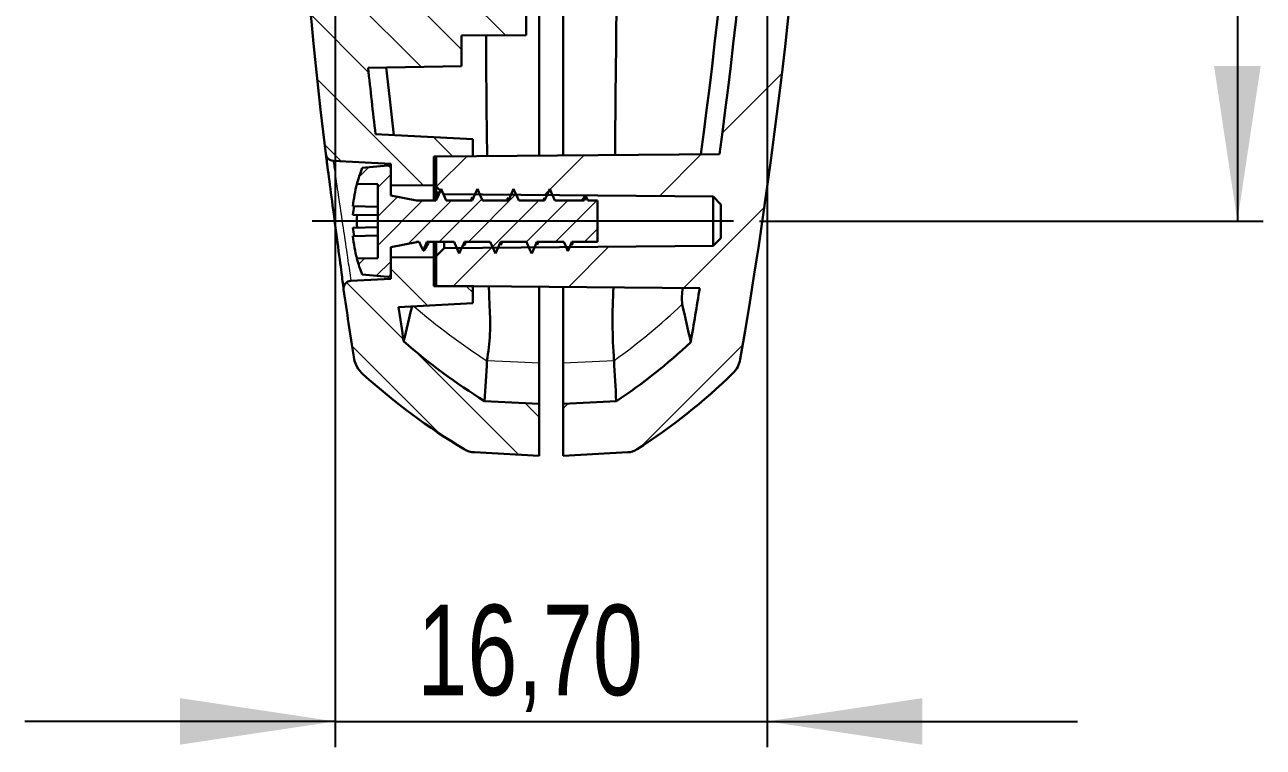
# Model space of a CAD drawing. Header units: millimetres. Extents: x 0 to 1188, y 0 to 841.
# Drawn here: x 199.84 to 247.72, y 611.65 to 639.6 of the extents above; entities that cross this region are included whole.
import ezdxf

# ---------------------------------------------------------------- set-up
doc = ezdxf.new("R2010")
doc.units = ezdxf.units.MM
doc.linetypes.add('SLD-Durchgehend', pattern=[0])
doc.styles.add('SLDTEXTSTYLE3', font='ARIALN.TTF', dxfattribs={"width": 0.87})
doc.dimstyles.new('SLDDIMSTYLE2', dxfattribs={"dimtxt": 3.5, "dimasz": 6, "dimexe": 0, "dimexo": 0.0625, "dimgap": 0.875, "dimtad": 1, "dimrnd": 1e-09, "dimzin": 12, "dimdsep": 46, "dimtxsty": 'SLDTEXTSTYLE3', "dimsah": 1, "dimcen": 0.09, "dimadec": 0, "dimazin": 3, "dimtfac": 1, "dimtofl": 0, "dimtmove": 0, "dimatfit": 3, "dimfxl": 0, "dimfrac": 2, "dimtolj": 1, "dimtzin": 12, "dimarcsym": 0})
doc.dimstyles.new('SLDDIMSTYLE3', dxfattribs={"dimtxt": 3.5, "dimasz": 6, "dimexe": 0, "dimexo": 0.0625, "dimgap": 0.875, "dimtad": 1, "dimrnd": 1e-09, "dimzin": 12, "dimdsep": 46, "dimtxsty": 'SLDTEXTSTYLE3', "dimsah": 1, "dimcen": 0.09, "dimadec": 0, "dimazin": 3, "dimtfac": 1, "dimtmove": 0, "dimatfit": 0, "dimfxl": 0, "dimfrac": 2, "dimtolj": 1, "dimtzin": 12, "dimarcsym": 0})

# ---------------------------------------------------------------- blocks, each defined once
blk = doc.blocks.new('_D_19')
for p, q in [((218.206, 661.999), (247.715, 661.999)), ((246.715, 661.999), (246.715, 631.999)), ((228.24, 631.999), (247.715, 631.999))]:
    blk.add_line(p, q)
for points in [[(246.715, 661.999), (245.815, 655.999), (247.615, 655.999)], [(246.715, 631.999), (247.615, 637.999), (245.815, 637.999)]]:
    blk.add_solid(points)
at = {"insert": (242.204, 644.893), "char_height": 3.5, "attachment_point": 1, "rotation": 90, "style": 'SLDTEXTSTYLE3'}
blk.add_mtext('30', dxfattribs=at)
blk = doc.blocks.new('_D_20')
for p, q in [((211.836, 660.999), (211.836, 611.653)), ((228.536, 660.999), (228.536, 611.653)), ((211.836, 612.653), (199.836, 612.653)), ((211.836, 612.653), (228.536, 612.653)), ((228.536, 612.653), (240.536, 612.653))]:
    blk.add_line(p, q)
for points in [[(211.836, 612.653), (205.836, 613.553), (205.836, 611.753)], [(228.536, 612.653), (234.536, 611.753), (234.536, 613.553)]]:
    blk.add_solid(points)
at = {"insert": (215.005, 617.165), "char_height": 3.5, "attachment_point": 1, "rotation": 360, "style": 'SLDTEXTSTYLE3'}
blk.add_mtext('16,70', dxfattribs=at)

msp = doc.modelspace()

# ---------------------------------------------------------------- hatches: boundary and pattern name
at = {"linetype": 'SLD-Durchgehend', "lineweight": 0}
h = msp.add_hatch(dxfattribs=at)
h.set_pattern_fill('ANSI31', style=0)
edge = h.paths.add_edge_path(flags=0)
edge.add_line((215.746, 630.649), (215.746, 629.499))
edge.add_line((215.746, 629.499), (225.929, 629.41))
edge.add_arc((23.536, 661.999), 205, 350.26284, 350.85288, ccw=False)
edge.add_spline(control_points=[(225.583, 627.328), (225.14, 626.908), (224.679, 626.507), (224.201, 626.127), (223.719, 625.743), (223.22, 625.381), (222.706, 625.041)], knot_values=[0.000026, 0.000026, 0.000026, 0.000026, 0.001856, 0.001856, 0.001856, 0.003705, 0.003705, 0.003705, 0.003705], weights=[1, 1, 1, 1, 1, 1, 1], degree=3, periodic=0)
edge.add_line((222.706, 625.041), (220.646, 624.933))
edge.add_line((220.646, 624.933), (220.646, 622.93))
edge.add_line((220.646, 622.93), (223.145, 623.061))
edge.add_spline(control_points=[(223.145, 623.061), (223.229, 623.066), (223.313, 623.085), (223.39, 623.116), (223.432, 623.133), (223.472, 623.154), (223.509, 623.178)], knot_values=[0, 0, 0, 0, 0.000252, 0.000252, 0.000252, 0.000384, 0.000384, 0.000384, 0.000384], weights=[1, 1, 1, 1, 1, 1, 1], degree=3, periodic=0)
edge.add_spline(control_points=[(223.509, 623.178), (224.265, 623.661), (224.994, 624.189), (225.688, 624.757), (226.216, 625.188), (226.725, 625.643), (227.212, 626.12)], knot_values=[0.000029, 0.000029, 0.000029, 0.000029, 0.002719, 0.002719, 0.002719, 0.004762, 0.004762, 0.004762, 0.004762], weights=[1, 1, 1, 1, 1, 1, 1], degree=3, periodic=0)
edge.add_spline(control_points=[(227.212, 626.12), (227.292, 626.198), (227.359, 626.291), (227.409, 626.392), (227.451, 626.477), (227.481, 626.57), (227.498, 626.664)], knot_values=[0, 0, 0, 0, 0.000336, 0.000336, 0.000336, 0.000621, 0.000621, 0.000621, 0.000621], weights=[1, 1, 1, 1, 1, 1, 1], degree=3, periodic=0)
edge.add_arc((23.536, 661.999), 207, 350.1715, 369.8285)
edge.add_spline(control_points=[(227.498, 697.334), (227.479, 697.444), (227.44, 697.552), (227.386, 697.65), (227.339, 697.734), (227.28, 697.811), (227.212, 697.878)], knot_values=[0, 0, 0, 0, 0.000336, 0.000336, 0.000336, 0.000621, 0.000621, 0.000621, 0.000621], weights=[1, 1, 1, 1, 1, 1, 1], degree=3, periodic=0)
edge.add_spline(control_points=[(227.212, 697.878), (226.571, 698.505), (225.892, 699.095), (225.183, 699.643), (224.643, 700.059), (224.084, 700.452), (223.509, 700.82)], knot_values=[0.000031, 0.000031, 0.000031, 0.000031, 0.00272, 0.00272, 0.00272, 0.004764, 0.004764, 0.004764, 0.004764], weights=[1, 1, 1, 1, 1, 1, 1], degree=3, periodic=0)
edge.add_spline(control_points=[(223.509, 700.82), (223.434, 700.868), (223.348, 700.903), (223.261, 700.921), (223.223, 700.929), (223.184, 700.934), (223.145, 700.936)], knot_values=[0, 0, 0, 0, 0.000269, 0.000269, 0.000269, 0.000384, 0.000384, 0.000384, 0.000384], weights=[1, 1, 1, 1, 1, 1, 1], degree=3, periodic=0)
edge.add_line((223.145, 700.936), (220.646, 701.067))
edge.add_line((220.646, 701.067), (220.646, 699.065))
edge.add_line((220.646, 699.065), (222.706, 698.957))
edge.add_spline(control_points=[(222.706, 698.957), (223.216, 698.62), (223.711, 698.26), (224.19, 697.88), (224.671, 697.498), (225.137, 697.093), (225.583, 696.67)], knot_values=[0.000022, 0.000022, 0.000022, 0.000022, 0.001856, 0.001856, 0.001856, 0.003701, 0.003701, 0.003701, 0.003701], weights=[1, 1, 1, 1, 1, 1, 1], degree=3, periodic=0)
edge.add_arc((23.536, 661.999), 205, 9.14712, 9.73716, ccw=False)
edge.add_line((225.929, 694.588), (215.746, 694.499))
edge.add_line((215.746, 694.499), (215.746, 693.349))
edge.add_line((215.746, 693.349), (216.049, 693.046))
edge.add_line((216.049, 693.046), (226.446, 692.955))
edge.add_line((226.446, 692.955), (226.746, 692.65))
edge.add_line((226.746, 692.65), (226.746, 691.348))
edge.add_line((226.746, 691.348), (226.446, 691.042))
edge.add_line((226.446, 691.042), (216.049, 690.952))
edge.add_line((216.049, 690.952), (215.746, 690.649))
edge.add_line((215.746, 690.649), (215.746, 689.499))
edge.add_line((215.746, 689.499), (226.696, 689.403))
edge.add_arc((23.536, 661.999), 205, -7.68231, 7.68231, ccw=False)
edge.add_line((226.696, 634.594), (215.746, 634.499))
edge.add_line((215.746, 634.499), (215.746, 633.349))
edge.add_line((215.746, 633.349), (216.049, 633.046))
edge.add_line((216.049, 633.046), (226.446, 632.955))
edge.add_line((226.446, 632.955), (226.746, 632.65))
edge.add_line((226.746, 632.65), (226.746, 631.348))
edge.add_line((226.746, 631.348), (226.446, 631.042))
edge.add_line((226.446, 631.042), (216.049, 630.952))
edge.add_line((216.049, 630.952), (215.746, 630.649))
h = msp.add_hatch(dxfattribs=at)
h.set_pattern_fill('ANSI31', scale=0.5, angle=90, style=0)
edge = h.paths.add_edge_path(flags=0)
edge.add_line((211.996, 653.465), (212.196, 653.465))
edge.add_arc((439.836, 661.999), 227.8, 182.10658, 182.14695, ccw=False)
edge.add_line((212.19, 653.625), (211.99, 653.625))
edge.add_arc((439.836, 661.999), 228, 181.99721, 182.10473, ccw=False)
edge.add_line((211.974, 654.053), (212.175, 654.053))
edge.add_arc((439.836, 661.999), 227.8, 181.95861, 181.99897, ccw=False)
edge.add_line((212.169, 654.213), (211.969, 654.213))
edge.add_arc((439.836, 661.999), 228, 180.89591, 181.95689, ccw=False)
edge.add_line((211.864, 658.434), (211.67, 658.434))
edge.add_line((211.67, 658.434), (211.67, 658.746))
edge.add_line((211.67, 658.746), (211.87, 658.746))
edge.add_line((211.87, 658.746), (211.87, 658.903))
edge.add_line((211.87, 658.903), (211.67, 658.903))
edge.add_line((211.67, 658.903), (211.67, 659.242))
edge.add_line((211.67, 659.242), (211.87, 659.242))
edge.add_line((211.87, 659.242), (211.87, 659.451))
edge.add_line((211.87, 659.451), (211.67, 659.451))
edge.add_line((211.67, 659.451), (211.67, 660.103))
edge.add_line((211.67, 660.103), (211.87, 660.103))
edge.add_line((211.87, 660.103), (211.87, 660.237))
edge.add_line((211.87, 660.237), (211.67, 660.237))
edge.add_line((211.67, 660.237), (211.67, 660.628))
edge.add_line((211.67, 660.628), (211.87, 660.628))
edge.add_line((211.87, 660.628), (211.87, 660.768))
edge.add_line((211.87, 660.768), (211.67, 660.768))
edge.add_line((211.67, 660.768), (211.67, 661.284))
edge.add_line((211.67, 661.284), (211.87, 661.284))
edge.add_line((211.87, 661.284), (211.87, 661.584))
edge.add_line((211.87, 661.584), (211.67, 661.584))
edge.add_line((211.67, 661.584), (211.67, 662.096))
edge.add_line((211.67, 662.096), (211.87, 662.096))
edge.add_line((211.87, 662.096), (211.87, 662.234))
edge.add_line((211.87, 662.234), (211.67, 662.234))
edge.add_line((211.67, 662.234), (211.67, 662.589))
edge.add_line((211.67, 662.589), (211.87, 662.589))
edge.add_line((211.87, 662.589), (211.87, 662.727))
edge.add_line((211.87, 662.727), (211.67, 662.727))
edge.add_line((211.67, 662.727), (211.67, 663.423))
edge.add_line((211.67, 663.423), (211.87, 663.423))
edge.add_line((211.87, 663.423), (211.87, 663.549))
edge.add_line((211.87, 663.549), (211.67, 663.549))
edge.add_line((211.67, 663.549), (211.67, 663.711))
edge.add_line((211.67, 663.711), (211.87, 663.711))
edge.add_line((211.87, 663.711), (211.87, 663.898))
edge.add_line((211.87, 663.898), (211.67, 663.898))
edge.add_line((211.67, 663.898), (211.67, 663.932))
edge.add_line((211.67, 663.932), (211.87, 663.932))
edge.add_line((211.87, 663.932), (211.87, 664.137))
edge.add_line((211.87, 664.137), (211.67, 664.137))
edge.add_line((211.67, 664.137), (211.67, 664.434))
edge.add_line((211.67, 664.434), (211.849, 664.434))
edge.add_arc((439.836, 661.999), 228, 178.66349, 179.38807, ccw=False)
edge.add_line((211.898, 667.317), (212.098, 667.317))
edge.add_arc((439.836, 661.999), 227.8, 178.556, 178.66231, ccw=False)
edge.add_line((212.108, 667.739), (211.908, 667.739))
edge.add_arc((439.836, 661.999), 228, 174.98532, 178.55727, ccw=False)
edge.add_line((212.709, 681.929), (216.726, 681.999))
edge.add_line((216.726, 681.999), (216.726, 683.177))
edge.add_line((216.726, 683.177), (219.226, 683.199))
edge.add_line((219.226, 683.199), (219.226, 684.799))
edge.add_line((219.226, 684.799), (216.726, 684.821))
edge.add_line((216.726, 684.821), (216.726, 685.999))
edge.add_line((216.726, 685.999), (213.109, 686.062))
edge.add_arc((439.836, 661.999), 228, 173.29224, 173.94176, ccw=False)
edge.add_line((213.397, 688.63), (217.153, 688.827))
edge.add_line((217.153, 688.827), (217.153, 689.477))
edge.add_line((217.153, 689.477), (215.653, 689.49))
edge.add_line((215.653, 689.49), (215.653, 690.599))
edge.add_line((215.653, 690.599), (213.983, 690.613))
edge.add_line((213.983, 690.613), (213.983, 689.777))
edge.add_line((213.983, 689.777), (211.756, 689.66))
edge.add_arc((211.771, 689.361), 0.3, 93, 173.1587)
edge.add_arc((439.836, 661.999), 230, 173.15872, 186.84136)
edge.add_arc((211.771, 634.637), 0.3, 186.8414, 267)
edge.add_line((211.756, 634.337), (213.983, 634.221))
edge.add_line((213.983, 634.221), (213.983, 633.384))
edge.add_line((213.983, 633.384), (215.653, 633.399))
edge.add_line((215.653, 633.399), (215.653, 634.507))
edge.add_line((215.653, 634.507), (217.153, 634.52))
edge.add_line((217.153, 634.52), (217.153, 635.17))
edge.add_line((217.153, 635.17), (213.397, 635.367))
edge.add_arc((439.836, 661.999), 228, 186.05832, 186.70784, ccw=False)
edge.add_line((213.109, 637.936), (216.726, 637.999))
edge.add_line((216.726, 637.999), (216.726, 639.177))
edge.add_line((216.726, 639.177), (219.226, 639.199))
edge.add_line((219.226, 639.199), (219.226, 640.799))
edge.add_line((219.226, 640.799), (216.726, 640.821))
edge.add_line((216.726, 640.821), (216.726, 641.999))
edge.add_line((216.726, 641.999), (212.709, 642.069))
edge.add_arc((439.836, 661.999), 228, 183.94449, 185.01476, ccw=False)
edge.add_line((212.376, 646.315), (212.777, 646.315))
edge.add_arc((439.836, 661.999), 227.6, 183.90097, 183.95143, ccw=False)
edge.add_line((212.763, 646.515), (212.362, 646.515))
edge.add_arc((439.836, 661.999), 228, 183.79337, 183.89411, ccw=False)
edge.add_line((212.335, 646.915), (212.736, 646.915))
edge.add_arc((439.836, 661.999), 227.6, 183.30839, 183.80004, ccw=False)
edge.add_line((212.615, 648.864), (212.215, 648.864))
edge.add_arc((439.836, 661.999), 228, 183.2143, 183.30258, ccw=False)
edge.add_line((212.195, 649.215), (212.595, 649.215))
edge.add_arc((439.836, 661.999), 227.6, 183.16953, 183.21995, ccw=False)
edge.add_line((212.584, 649.415), (212.183, 649.415))
edge.add_arc((439.836, 661.999), 228, 182.14506, 183.16396, ccw=False)
h = msp.add_hatch(dxfattribs=at)
h.set_pattern_fill('ANSI31', scale=0.25, style=0)
edge = h.paths.add_edge_path(flags=0)
edge.add_line((220.991, 631.199), (221.983, 631.199))
edge.add_line((221.983, 631.199), (221.983, 632.799))
edge.add_line((221.983, 632.799), (221.608, 632.799))
edge.add_spline(control_points=[(221.608, 632.799), (221.583, 632.855), (221.558, 632.911), (221.533, 632.967)], knot_values=[0.000308, 0.000308, 0.000308, 0.000308, 0.000492, 0.000492, 0.000492, 0.000492], weights=[1, 1, 1, 1], degree=3, periodic=0)
edge.add_spline(control_points=[(221.533, 632.967), (221.516, 632.929), (221.499, 632.89), (221.482, 632.852), (221.474, 632.834), (221.466, 632.816), (221.458, 632.799)], knot_values=[0, 0, 0, 0, 0.000127, 0.000127, 0.000127, 0.000185, 0.000185, 0.000185, 0.000185], weights=[1, 1, 1, 1, 1, 1, 1], degree=3, periodic=0)
edge.add_line((221.458, 632.799), (220.333, 632.799))
edge.add_spline(control_points=[(220.333, 632.799), (220.302, 632.869), (220.271, 632.938), (220.24, 633.008), (220.222, 633.048), (220.204, 633.088), (220.186, 633.128), (220.169, 633.169), (220.151, 633.209), (220.133, 633.249)], knot_values=[0, 0, 0, 0, 0.000229, 0.000229, 0.000229, 0.000361, 0.000361, 0.000361, 0.000492, 0.000492, 0.000492, 0.000492], weights=[1, 1, 1, 1, 1, 1, 1, 1, 1, 1], degree=3, periodic=0)
edge.add_spline(control_points=[(220.133, 633.249), (220.102, 633.179), (220.071, 633.109), (220.04, 633.039), (220.022, 632.999), (220.004, 632.959), (219.986, 632.919), (219.969, 632.879), (219.951, 632.839), (219.933, 632.799)], knot_values=[0, 0, 0, 0, 0.000229, 0.000229, 0.000229, 0.000361, 0.000361, 0.000361, 0.000492, 0.000492, 0.000492, 0.000492], weights=[1, 1, 1, 1, 1, 1, 1, 1, 1, 1], degree=3, periodic=0)
edge.add_line((219.933, 632.799), (218.933, 632.799))
edge.add_spline(control_points=[(218.933, 632.799), (218.902, 632.869), (218.871, 632.938), (218.84, 633.008), (218.822, 633.048), (218.804, 633.088), (218.786, 633.128), (218.769, 633.169), (218.751, 633.209), (218.733, 633.249)], knot_values=[0, 0, 0, 0, 0.000229, 0.000229, 0.000229, 0.000361, 0.000361, 0.000361, 0.000492, 0.000492, 0.000492, 0.000492], weights=[1, 1, 1, 1, 1, 1, 1, 1, 1, 1], degree=3, periodic=0)
edge.add_spline(control_points=[(218.733, 633.249), (218.702, 633.179), (218.671, 633.109), (218.64, 633.039), (218.622, 632.999), (218.604, 632.959), (218.586, 632.919), (218.569, 632.879), (218.551, 632.839), (218.533, 632.799)], knot_values=[0, 0, 0, 0, 0.000229, 0.000229, 0.000229, 0.000361, 0.000361, 0.000361, 0.000492, 0.000492, 0.000492, 0.000492], weights=[1, 1, 1, 1, 1, 1, 1, 1, 1, 1], degree=3, periodic=0)
edge.add_line((218.533, 632.799), (217.533, 632.799))
edge.add_spline(control_points=[(217.533, 632.799), (217.502, 632.869), (217.471, 632.938), (217.44, 633.008), (217.422, 633.048), (217.404, 633.088), (217.386, 633.128), (217.369, 633.169), (217.351, 633.209), (217.333, 633.249)], knot_values=[0, 0, 0, 0, 0.000229, 0.000229, 0.000229, 0.000361, 0.000361, 0.000361, 0.000492, 0.000492, 0.000492, 0.000492], weights=[1, 1, 1, 1, 1, 1, 1, 1, 1, 1], degree=3, periodic=0)
edge.add_spline(control_points=[(217.333, 633.249), (217.302, 633.179), (217.271, 633.109), (217.24, 633.039), (217.222, 632.999), (217.204, 632.959), (217.186, 632.919), (217.169, 632.879), (217.151, 632.839), (217.133, 632.799)], knot_values=[0, 0, 0, 0, 0.000229, 0.000229, 0.000229, 0.000361, 0.000361, 0.000361, 0.000492, 0.000492, 0.000492, 0.000492], weights=[1, 1, 1, 1, 1, 1, 1, 1, 1, 1], degree=3, periodic=0)
edge.add_line((217.133, 632.799), (216.133, 632.799))
edge.add_spline(control_points=[(216.133, 632.799), (216.102, 632.869), (216.071, 632.938), (216.04, 633.008), (216.022, 633.048), (216.004, 633.088), (215.986, 633.128), (215.969, 633.169), (215.951, 633.209), (215.933, 633.249)], knot_values=[0, 0, 0, 0, 0.000229, 0.000229, 0.000229, 0.000361, 0.000361, 0.000361, 0.000492, 0.000492, 0.000492, 0.000492], weights=[1, 1, 1, 1, 1, 1, 1, 1, 1, 1], degree=3, periodic=0)
edge.add_spline(control_points=[(215.933, 633.249), (215.902, 633.179), (215.871, 633.109), (215.84, 633.039), (215.822, 632.999), (215.804, 632.959), (215.786, 632.919), (215.769, 632.879), (215.751, 632.839), (215.733, 632.799)], knot_values=[0, 0, 0, 0, 0.000229, 0.000229, 0.000229, 0.000361, 0.000361, 0.000361, 0.000492, 0.000492, 0.000492, 0.000492], weights=[1, 1, 1, 1, 1, 1, 1, 1, 1, 1], degree=3, periodic=0)
edge.add_line((215.733, 632.799), (214.983, 632.799))
edge.add_line((214.983, 632.799), (214.983, 632.804))
edge.add_line((214.983, 632.804), (213.983, 632.999))
edge.add_line((213.983, 632.999), (213.983, 634.051))
edge.add_arc((213.883, 634.051), 0.1, 360, 455)
edge.add_line((213.874, 634.15), (212.883, 634.064))
edge.add_arc((218.013, 631.999), 5.53, 158.0747, 164.8359)
edge.add_line((212.676, 633.445), (213.483, 633.431))
edge.add_line((213.483, 633.431), (213.483, 630.566))
edge.add_line((213.483, 630.566), (212.676, 630.552))
edge.add_arc((218.013, 631.999), 5.53, 195.1641, 201.9253)
edge.add_line((212.883, 629.934), (213.874, 629.847))
edge.add_arc((213.883, 629.947), 0.1, 265, 360)
edge.add_line((213.983, 629.947), (213.983, 630.999))
edge.add_line((213.983, 630.999), (214.983, 631.193))
edge.add_line((214.983, 631.193), (214.983, 631.199))
edge.add_line((214.983, 631.199), (215.087, 631.199))
edge.add_spline(control_points=[(215.087, 631.199), (215.103, 631.162), (215.119, 631.125), (215.136, 631.088), (215.168, 631.015), (215.201, 630.942), (215.233, 630.869)], knot_values=[0.000132, 0.000132, 0.000132, 0.000132, 0.000253, 0.000253, 0.000253, 0.000492, 0.000492, 0.000492, 0.000492], weights=[1, 1, 1, 1, 1, 1, 1], degree=3, periodic=0)
edge.add_spline(control_points=[(215.233, 630.869), (215.25, 630.908), (215.267, 630.946), (215.284, 630.985), (215.302, 631.023), (215.319, 631.062), (215.336, 631.101), (215.35, 631.133), (215.365, 631.166), (215.379, 631.199)], knot_values=[0, 0, 0, 0, 0.000127, 0.000127, 0.000127, 0.000253, 0.000253, 0.000253, 0.000361, 0.000361, 0.000361, 0.000361], weights=[1, 1, 1, 1, 1, 1, 1, 1, 1, 1], degree=3, periodic=0)
edge.add_line((215.379, 631.199), (216.433, 631.199))
edge.add_spline(control_points=[(216.433, 631.199), (216.464, 631.129), (216.495, 631.059), (216.526, 630.989), (216.544, 630.949), (216.562, 630.909), (216.58, 630.869), (216.597, 630.829), (216.615, 630.789), (216.633, 630.749)], knot_values=[0, 0, 0, 0, 0.000229, 0.000229, 0.000229, 0.000361, 0.000361, 0.000361, 0.000492, 0.000492, 0.000492, 0.000492], weights=[1, 1, 1, 1, 1, 1, 1, 1, 1, 1], degree=3, periodic=0)
edge.add_spline(control_points=[(216.633, 630.749), (216.664, 630.819), (216.695, 630.888), (216.726, 630.958), (216.744, 630.998), (216.762, 631.038), (216.78, 631.078), (216.797, 631.119), (216.815, 631.159), (216.833, 631.199)], knot_values=[0, 0, 0, 0, 0.000229, 0.000229, 0.000229, 0.000361, 0.000361, 0.000361, 0.000492, 0.000492, 0.000492, 0.000492], weights=[1, 1, 1, 1, 1, 1, 1, 1, 1, 1], degree=3, periodic=0)
edge.add_line((216.833, 631.199), (217.833, 631.199))
edge.add_spline(control_points=[(217.833, 631.199), (217.864, 631.129), (217.895, 631.059), (217.926, 630.989), (217.944, 630.949), (217.962, 630.909), (217.98, 630.869), (217.997, 630.829), (218.015, 630.789), (218.033, 630.749)], knot_values=[0, 0, 0, 0, 0.000229, 0.000229, 0.000229, 0.000361, 0.000361, 0.000361, 0.000492, 0.000492, 0.000492, 0.000492], weights=[1, 1, 1, 1, 1, 1, 1, 1, 1, 1], degree=3, periodic=0)
edge.add_spline(control_points=[(218.033, 630.749), (218.064, 630.819), (218.095, 630.888), (218.126, 630.958), (218.144, 630.998), (218.162, 631.038), (218.18, 631.078), (218.197, 631.119), (218.215, 631.159), (218.233, 631.199)], knot_values=[0, 0, 0, 0, 0.000229, 0.000229, 0.000229, 0.000361, 0.000361, 0.000361, 0.000492, 0.000492, 0.000492, 0.000492], weights=[1, 1, 1, 1, 1, 1, 1, 1, 1, 1], degree=3, periodic=0)
edge.add_line((218.233, 631.199), (219.233, 631.199))
edge.add_spline(control_points=[(219.233, 631.199), (219.264, 631.129), (219.295, 631.059), (219.326, 630.989), (219.344, 630.949), (219.362, 630.909), (219.38, 630.869), (219.397, 630.829), (219.415, 630.789), (219.433, 630.749)], knot_values=[0, 0, 0, 0, 0.000229, 0.000229, 0.000229, 0.000361, 0.000361, 0.000361, 0.000492, 0.000492, 0.000492, 0.000492], weights=[1, 1, 1, 1, 1, 1, 1, 1, 1, 1], degree=3, periodic=0)
edge.add_spline(control_points=[(219.433, 630.749), (219.464, 630.819), (219.495, 630.888), (219.526, 630.958), (219.544, 630.998), (219.562, 631.038), (219.58, 631.078), (219.597, 631.119), (219.615, 631.159), (219.633, 631.199)], knot_values=[0, 0, 0, 0, 0.000229, 0.000229, 0.000229, 0.000361, 0.000361, 0.000361, 0.000492, 0.000492, 0.000492, 0.000492], weights=[1, 1, 1, 1, 1, 1, 1, 1, 1, 1], degree=3, periodic=0)
edge.add_line((219.633, 631.199), (220.675, 631.199))
edge.add_spline(control_points=[(220.675, 631.199), (220.678, 631.191), (220.681, 631.184), (220.684, 631.177), (220.702, 631.138), (220.719, 631.1), (220.736, 631.061), (220.768, 630.988), (220.801, 630.915), (220.833, 630.842)], knot_values=[0.000103, 0.000103, 0.000103, 0.000103, 0.000127, 0.000127, 0.000127, 0.000253, 0.000253, 0.000253, 0.000492, 0.000492, 0.000492, 0.000492], weights=[1, 1, 1, 1, 1, 1, 1, 1, 1, 1], degree=3, periodic=0)
edge.add_spline(control_points=[(220.833, 630.842), (220.85, 630.881), (220.867, 630.92), (220.884, 630.958), (220.902, 630.997), (220.919, 631.035), (220.936, 631.074), (220.954, 631.115), (220.973, 631.157), (220.991, 631.199)], knot_values=[0, 0, 0, 0, 0.000127, 0.000127, 0.000127, 0.000253, 0.000253, 0.000253, 0.00039, 0.00039, 0.00039, 0.00039], weights=[1, 1, 1, 1, 1, 1, 1, 1, 1, 1], degree=3, periodic=0)
h = msp.add_hatch(dxfattribs=at)
h.set_pattern_fill('ANSI31', scale=0.5, angle=90, style=0)
edge = h.paths.add_edge_path(flags=0)
edge.add_line((219.726, 622.93), (219.726, 624.933))
edge.add_line((219.726, 624.933), (217.614, 625.044))
edge.add_spline(control_points=[(217.614, 625.044), (217.063, 625.383), (216.527, 625.745), (216.006, 626.129), (215.482, 626.516), (214.973, 626.926), (214.483, 627.356)], knot_values=[0.000027, 0.000027, 0.000027, 0.000027, 0.001967, 0.001967, 0.001967, 0.003923, 0.003923, 0.003923, 0.003923], weights=[1, 1, 1, 1, 1, 1, 1], degree=3, periodic=0)
edge.add_arc((439.836, 661.999), 228, 188.4038, 188.73943, ccw=False)
edge.add_line((214.284, 628.677), (217.153, 628.827))
edge.add_line((217.153, 628.827), (217.153, 629.478))
edge.add_line((217.153, 629.478), (215.653, 629.491))
edge.add_line((215.653, 629.491), (215.653, 630.599))
edge.add_line((215.653, 630.599), (213.983, 630.613))
edge.add_line((213.983, 630.613), (213.983, 629.777))
edge.add_line((213.983, 629.777), (212.446, 629.696))
edge.add_arc((212.461, 629.397), 0.3, 93, 188.1597)
edge.add_arc((439.836, 661.999), 230, 188.15975, 188.81608)
edge.add_spline(control_points=[(212.553, 626.748), (212.573, 626.621), (212.615, 626.496), (212.676, 626.382), (212.738, 626.266), (212.822, 626.159), (212.92, 626.071)], knot_values=[0, 0, 0, 0, 0.000386, 0.000386, 0.000386, 0.000782, 0.000782, 0.000782, 0.000782], weights=[1, 1, 1, 1, 1, 1, 1], degree=3, periodic=0)
edge.add_spline(control_points=[(212.92, 626.071), (213.6, 625.457), (214.316, 624.879), (215.06, 624.344), (215.632, 623.933), (216.221, 623.545), (216.825, 623.183)], knot_values=[0.00003, 0.00003, 0.00003, 0.00003, 0.002781, 0.002781, 0.002781, 0.004891, 0.004891, 0.004891, 0.004891], weights=[1, 1, 1, 1, 1, 1, 1], degree=3, periodic=0)
edge.add_spline(control_points=[(216.825, 623.183), (216.908, 623.133), (217, 623.097), (217.095, 623.078), (217.137, 623.069), (217.18, 623.064), (217.223, 623.061)], knot_values=[0, 0, 0, 0, 0.00029, 0.00029, 0.00029, 0.000418, 0.000418, 0.000418, 0.000418], weights=[1, 1, 1, 1, 1, 1, 1], degree=3, periodic=0)
edge.add_line((217.223, 623.061), (219.726, 622.93))

# ---------------------------------------------------------------- linework, layer by layer
at = {"color": 7, "linetype": 'SLD-Durchgehend', "lineweight": 30}
for p, q in [((219.726, 634.534), (219.726, 689.464)), ((220.646, 634.542), (220.646, 689.456)), ((219.226, 639.199), (219.226, 640.799)), ((216.726, 639.177), (219.226, 639.199)), ((216.726, 639.177), (216.726, 637.999)), ((213.109, 637.936), (216.726, 637.999)), ((217.153, 635.17), (213.397, 635.367)), ((217.153, 634.52), (217.153, 635.17)), ((217.153, 634.52), (215.653, 634.507)), ((215.653, 634.507), (215.653, 633.399)), ((226.696, 634.594), (215.746, 634.499)), ((215.746, 634.499), (215.746, 633.349)), ((217.153, 634.511), (217.153, 634.52)), ((211.756, 634.337), (213.983, 634.221)), ((213.874, 634.15), (212.883, 634.064)), ((213.983, 633.384), (213.983, 634.221)), ((213.983, 632.999), (213.983, 634.051)), ((215.653, 634.267), (215.746, 634.268)), ((212.676, 633.445), (213.483, 633.431)), ((213.483, 633.431), (213.483, 630.566)), ((215.653, 633.399), (213.983, 633.384)), ((213.983, 632.999), (214.983, 632.804)), ((215.653, 632.799), (215.653, 633.399)), ((215.746, 633.382), (215.653, 633.384)), ((215.653, 633.071), (215.746, 633.071)), ((215.746, 633.349), (216.049, 633.046)), ((215.746, 632.95), (215.746, 633.349)), ((226.446, 632.955), (216.049, 633.046)), ((216.049, 633.046), (216.049, 632.991)), ((221.608, 632.799), (221.533, 632.967)), ((213.483, 632.553), (212.519, 632.582)), ((214.983, 632.799), (214.983, 632.804)), ((214.983, 632.799), (215.733, 632.799)), ((216.133, 632.799), (217.133, 632.799)), ((217.533, 632.799), (218.533, 632.799)), ((218.933, 632.799), (219.933, 632.799)), ((220.333, 632.799), (221.458, 632.799)), ((221.608, 632.799), (221.983, 632.799)), ((221.983, 631.199), (221.983, 632.799)), ((226.746, 632.65), (226.446, 632.955)), ((226.446, 631.042), (226.446, 632.955)), ((226.746, 632.65), (226.746, 631.348)), ((213.483, 632.231), (212.519, 632.248)), ((213.483, 631.766), (212.519, 631.749)), ((213.483, 631.445), (212.519, 631.416)), ((214.983, 631.193), (213.983, 630.999)), ((215.087, 631.199), (214.983, 631.199)), ((214.983, 631.193), (214.983, 631.199)), ((216.433, 631.199), (215.379, 631.199)), ((215.653, 630.599), (215.653, 631.199)), ((215.746, 630.649), (215.746, 631.199)), ((216.049, 631.199), (216.049, 630.952)), ((217.833, 631.199), (216.833, 631.199)), ((219.233, 631.199), (218.233, 631.199)), ((220.675, 631.199), (219.633, 631.199)), ((221.983, 631.199), (220.991, 631.199)), ((226.446, 631.042), (226.746, 631.348)), ((213.983, 629.947), (213.983, 630.999)), ((213.983, 630.613), (215.653, 630.599)), ((213.983, 629.777), (213.983, 630.613)), ((215.653, 630.927), (215.746, 630.928)), ((215.653, 630.614), (215.746, 630.616)), ((215.653, 630.599), (215.653, 629.491)), ((216.049, 630.952), (215.746, 630.649)), ((215.746, 630.649), (215.746, 629.499)), ((216.049, 630.952), (226.446, 631.042)), ((213.483, 630.566), (212.676, 630.552)), ((213.983, 629.777), (212.446, 629.696)), ((212.883, 629.934), (213.874, 629.847)), ((215.653, 629.731), (215.746, 629.73)), ((215.653, 629.491), (217.153, 629.478)), ((215.746, 629.499), (225.929, 629.41)), ((217.153, 629.478), (217.153, 629.487)), ((217.153, 628.827), (217.153, 629.478)), ((219.726, 626.528), (219.726, 629.464)), ((220.646, 626.528), (220.646, 629.456)), ((214.284, 628.677), (217.153, 628.827)), ((219.726, 624.933), (219.726, 626.528)), ((220.646, 624.933), (220.646, 626.528)), ((217.614, 625.044), (219.726, 624.933)), ((219.726, 624.933), (219.726, 622.93)), ((220.646, 624.933), (222.706, 625.041)), ((220.646, 624.933), (220.646, 622.93)), ((217.223, 623.061), (219.726, 622.93)), ((220.646, 622.93), (223.145, 623.061))]:
    msp.add_line(p, q, dxfattribs=at)
msp.add_line((227.24, 631.999), (210.95, 631.999))
at = {"color": 7, "linetype": 'SLD-Durchgehend', "lineweight": 0}
msp.add_line((220.646, 626.528), (222.616, 626.615), dxfattribs=at)
at = {"color": 7, "linetype": 'SLD-Durchgehend', "lineweight": 30, "flags": 128}
for points in [[(222.661, 634.559), (222.664, 634.943), (222.68, 636.868), (222.697, 638.794), (222.714, 640.722), (222.73, 642.65), (222.746, 644.58), (222.762, 646.51), (222.776, 648.44), (222.79, 650.376), (222.802, 652.312), (222.813, 654.249), (222.822, 656.186), (222.829, 658.124), (222.833, 660.061), (222.834, 661.999), (222.833, 663.874), (222.829, 665.749), (222.823, 667.623), (222.814, 669.498), (222.804, 671.372), (222.792, 673.245), (222.78, 675.119), (222.766, 676.991), (222.751, 678.863), (222.735, 680.735), (222.72, 682.605), (222.703, 684.475), (222.688, 686.301), (222.672, 688.127), (222.661, 689.439)], [(217.707, 634.516), (217.691, 636.378), (217.675, 638.354), (217.668, 639.185)], [(213.813, 637.948), (213.944, 636.716), (214.103, 635.33)], [(211.479, 634.572), (211.479, 634.567), (211.481, 634.557), (211.483, 634.54), (211.486, 634.516), (211.491, 634.481), (211.497, 634.434), (211.503, 634.389), (211.51, 634.336), (211.518, 634.273), (211.528, 634.2), (211.542, 634.09), (211.558, 633.969), (211.575, 633.839), (211.593, 633.7), (211.612, 633.555), (211.632, 633.406), (211.653, 633.251), (211.673, 633.093), (211.695, 632.932), (211.716, 632.771), (211.737, 632.61), (211.759, 632.443), (211.782, 632.272), (211.805, 632.096), (211.828, 631.919), (211.852, 631.74), (211.875, 631.559), (211.9, 631.376), (211.923, 631.195), (211.947, 631.016), (211.97, 630.841), (211.992, 630.672), (212.013, 630.516), (212.032, 630.372), (212.049, 630.242), (212.065, 630.124), (212.079, 630.017), (212.092, 629.921), (212.103, 629.835), (212.113, 629.758), (212.123, 629.685), (212.131, 629.618), (212.139, 629.558), (212.145, 629.518), (212.149, 629.485), (212.152, 629.459), (212.155, 629.438), (212.158, 629.418), (212.16, 629.401), (212.161, 629.393), (212.161, 629.39)], [(215.733, 632.799), (215.786, 632.919), (215.84, 633.039), (215.933, 633.249)], [(215.933, 633.249), (215.986, 633.128), (216.04, 633.008), (216.133, 632.799)], [(217.133, 632.799), (217.186, 632.919), (217.24, 633.039), (217.333, 633.249)], [(217.333, 633.249), (217.386, 633.128), (217.44, 633.008), (217.533, 632.799)], [(218.533, 632.799), (218.586, 632.919), (218.64, 633.039), (218.733, 633.249)], [(218.733, 633.249), (218.786, 633.128), (218.84, 633.008), (218.933, 632.799)], [(219.933, 632.799), (219.986, 632.919), (220.04, 633.039), (220.133, 633.249)], [(220.133, 633.249), (220.186, 633.128), (220.24, 633.008), (220.333, 632.799)], [(221.419, 632.868), (221.433, 632.896), (221.458, 632.932), (221.483, 632.956), (221.508, 632.968), (221.533, 632.967)], [(221.533, 632.967), (221.482, 632.852), (221.458, 632.799)], [(221.419, 632.87), (221.385, 632.803), (221.382, 632.799)], [(215.087, 631.199), (215.136, 631.088), (215.233, 630.869)], [(215.233, 630.869), (215.284, 630.985), (215.336, 631.101), (215.379, 631.199)], [(216.633, 630.749), (216.58, 630.869), (216.526, 630.989), (216.433, 631.199)], [(216.833, 631.199), (216.78, 631.078), (216.726, 630.958), (216.633, 630.749)], [(218.033, 630.749), (217.98, 630.869), (217.926, 630.989), (217.833, 631.199)], [(218.233, 631.199), (218.18, 631.078), (218.126, 630.958), (218.033, 630.749)], [(219.433, 630.749), (219.38, 630.869), (219.326, 630.989), (219.233, 631.199)], [(219.633, 631.199), (219.58, 631.078), (219.526, 630.958), (219.433, 630.749)], [(220.675, 631.199), (220.684, 631.177), (220.736, 631.061), (220.833, 630.842)], [(220.833, 630.842), (220.884, 630.958), (220.936, 631.074), (220.991, 631.199)], [(215.336, 630.956), (215.32, 630.927), (215.299, 630.896), (215.277, 630.876), (215.255, 630.867), (215.233, 630.869)]]:
    msp.add_lwpolyline(points, dxfattribs=at)
at = {"color": 7, "linetype": 'SLD-Durchgehend', "lineweight": 0, "flags": 128}
for points in [[(211.756, 634.337), (211.756, 634.334), (211.758, 634.324), (211.762, 634.296), (211.768, 634.252), (211.774, 634.213), (211.781, 634.167), (211.789, 634.114), (211.802, 634.023), (211.818, 633.919), (211.83, 633.839), (211.842, 633.754), (211.856, 633.663), (211.877, 633.52), (211.9, 633.366), (211.916, 633.255), (211.933, 633.14), (211.951, 633.021), (211.977, 632.842), (212.005, 632.658), (212.024, 632.528), (212.044, 632.397), (212.063, 632.265), (212.092, 632.072), (212.121, 631.878), (212.14, 631.746), (212.16, 631.614), (212.179, 631.484), (212.207, 631.299), (212.234, 631.119), (212.252, 630.998), (212.269, 630.881), (212.286, 630.768), (212.309, 630.611), (212.331, 630.464), (212.345, 630.369), (212.359, 630.279), (212.371, 630.195), (212.388, 630.083), (212.403, 629.984), (212.412, 629.924), (212.42, 629.871), (212.426, 629.825), (212.435, 629.77), (212.441, 629.73), (212.443, 629.711), (212.445, 629.7), (212.446, 629.696)], [(217.708, 626.617), (218.896, 626.565), (219.726, 626.528)]]:
    msp.add_lwpolyline(points, dxfattribs=at)
at = {"color": 7, "linetype": 'SLD-Durchgehend', "lineweight": 30}
for centre, radius, start, end in [((23.536, 661.999), 207, 350.1715, 9.8285), ((439.836, 661.999), 230, 173.15872, 186.84136), ((23.041, 661.995), 204.776, 352.30849, 7.6936), ((23.536, 661.999), 205, 352.31769, 7.68231), ((439.836, 661.999), 228, 186.05832, 186.70784), ((211.771, 634.637), 0.3, 186.8414, 267), ((218.013, 631.999), 5.53, 158.0747, 164.8359), ((213.883, 634.051), 0.1, 360, 95), ((218.018, 631.999), 5.529, 164.8332, 173.9476), ((200.346, 640.574), 17.184, 333.1001, 334.4238), ((216.689, 631.804), 4.194, 169.3325, 173.9204), ((205.929, 638.474), 12.504, 333.0087, 333.6785), ((207.507, 638.383), 12.304, 333.0075, 333.619), ((209.924, 637.87), 11.165, 332.9842, 333.5837), ((218.038, 631.999), 5.363, 177.365, 182.635), ((216.689, 632.193), 4.193, 186.0793, 190.6678), ((218.018, 631.999), 5.529, 186.0524, 195.1668), ((226.625, 625.376), 12.593, 152.4588, 153.7017), ((228.004, 625.54), 12.467, 153.0065, 153.6913), ((229.387, 625.55), 12.447, 153.0096, 153.627), ((230.141, 625.876), 11.724, 152.9977, 153.5811), ((233.717, 624.908), 14.152, 153.6061, 154.1471), ((218.013, 631.999), 5.53, 195.1641, 201.9253), ((212.461, 629.397), 0.3, 93, 188.1597), ((213.883, 629.947), 0.1, 265, 360), ((439.836, 661.999), 230, 188.15975, 188.81608), ((157.829, 627.05), 59.996, 1.56426, 2.32279), ((243.794, 628.164), 21.235, 176.5576, 184.1882), ((228.24, 629.037), 2.997, 172.7378, 184.745), ((23.536, 661.999), 205, 350.26284, 350.85288), ((439.836, 661.999), 228, 188.4038, 188.73943), ((364.78, 591.745), 154.458, 166.1557, 166.67019), ((209.397, 628.048), 8.43, 350.0788, 4.3481), ((66.536, 592.227), 162.874, 12.44519, 12.97204), ((229.728, 644.721), 23.107, 228.7181, 238.3811), ((211.128, 642.563), 21.002, 303.4558, 313.4948), ((213.69, 626.925), 1.15, 188.816, 227.9567), ((138.49, 630.392), 79.305, 356.13315, 357.2551), ((305.614, 630.548), 83.091, 182.71455, 183.80045), ((226.512, 626.835), 1, 314.3678, 350.1717), ((229.727, 644.717), 25.103, 227.9702, 239.0731), ((211.128, 642.563), 23.001, 302.5678, 314.3681), ((217.268, 623.923), 0.863, 239.0626, 266.9969), ((223.105, 623.81), 0.75, 273.0014, 302.5658)]:
    msp.add_arc(centre, radius, start, end, dxfattribs=at)
at = {"color": 7, "linetype": 'SLD-Durchgehend', "lineweight": 0}
for centre, radius, start, end in [((233.782, 651.096), 29.306, 229.813, 236.727), ((207.899, 647.129), 25.25, 305.6511, 313.415)]:
    msp.add_arc(centre, radius, start, end, dxfattribs=at)

# ---------------------------------------------------------------- dimensions: what is measured, and where the dimension line sits
for base, p1, p2, angle, dimstyle, picture, middle in [((228.536, 612.653), (211.836, 661.999), (228.536, 661.999), 360, 'SLDDIMSTYLE3', '_D_20', (219.938, 612.653)), ((246.715, 631.999), (217.206, 661.999), (227.24, 631.999), 90, 'SLDDIMSTYLE2', '_D_19', (246.715, 647.084))]:
    dim = msp.add_linear_dim(base=base, p1=p1, p2=p2, angle=angle, dimstyle=dimstyle)
    dim.commit()
    dim.dimension.update_dxf_attribs({"geometry": picture, "text_midpoint": middle, "dimtype": 160})

doc.saveas('drawing.dxf')
